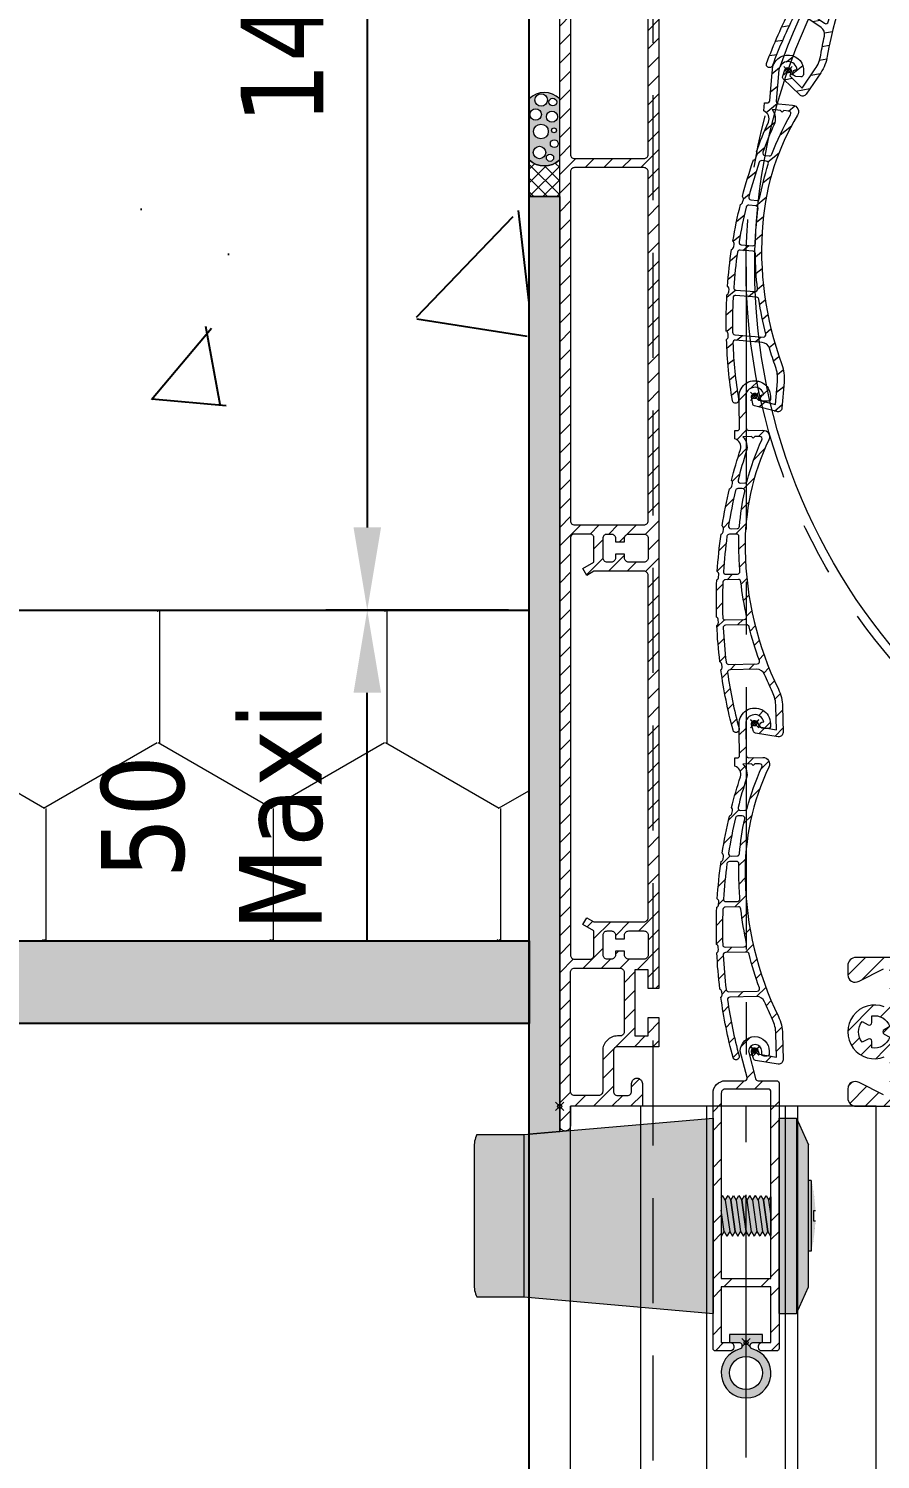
# Model space of a CAD drawing. Header units: millimetres. Extents: x -20000 to 230000, y -17405 to 24510.
# Drawn here: x 54924.4 to 55027.5, y -12858.4 to -12685.4 of the extents above; entities that cross this region are included whole.
import ezdxf

# ---------------------------------------------------------------- set-up
doc = ezdxf.new("R2010")
doc.units = ezdxf.units.MM
doc.header["$PDMODE"] = 35
doc.header["$PDSIZE"] = 0.5
doc.linetypes.add('AXES', pattern=[50.8, 31.75, -6.35, 6.35, -6.35])
doc.linetypes.add('CACHE', pattern=[9.525, 6.35, -3.175])
doc.layers.get('0').update_dxf_attribs({"lineweight": 13})
doc.layers.get('Defpoints').update_dxf_attribs({"true_color": 0xc2a584})
doc.layers.add('0 - Invisible', color=43, linetype='Continuous', lineweight=0, plot=False)
for name, color, linetype, lineweight in [('1 - Acier', 160, 'Continuous', 13), ('1 - Aluminium', 150, 'Continuous', 13), ('1 - Axe', 1, 'AXES', 0), ('1 - BETON', 251, 'Continuous', 25), ('1 - Béton', 251, 'Continuous', 25), ('1 - Cotation', 32, 'Continuous', 13), ('1 - INTERROMPU', 253, 'CACHE', 13), ('1 - Isolant', 132, 'Continuous', 13), ('1 - Joint', 7, 'Continuous', 13), ('1 - PVC', 7, 'Continuous', 13), ('1 - Silicone', 40, 'Continuous', 13)]:
    doc.layers.add(name, color=color, linetype=linetype, lineweight=lineweight)
doc.layers.add('1 - Cache', color=7, linetype='Continuous', lineweight=0, true_color=0xffffff)
doc.styles.add('Texte Poralu', font='tahomabd.ttf')
doc.dimstyles.new('30 - 1000', dxfattribs={"dimtxt": 10, "dimasz": 10, "dimexe": 5, "dimexo": 2.5, "dimgap": 5, "dimtad": 1, "dimdec": 1, "dimtxsty": 'Texte Poralu', "dimcen": 5, "dimazin": 0, "dimtfac": 1, "dimtdec": 1, "dimtmove": 0, "dimatfit": 3, "dimfxl": 1, "dimarcsym": 0})

# ---------------------------------------------------------------- blocks, each defined once
blk = doc.blocks.new('*U516')
at = {"layer": '1 - Isolant'}
h = blk.add_hatch(dxfattribs=at)
h.set_pattern_fill('HONEY', color=256, scale=5, style=0)
h.set_pattern_definition([(0, (87, -30), (23.8125, 13.7482), [15.875, -31.75]), (120, (87, -30), (-23.8125, 13.7482), [15.875, -31.75]), (60, (87, -30), (5e-08, 27.4963), [-31.75, 15.875])])
h.paths.add_polyline_path([(-40, 0), (-40, -165), (-8, -165), (0, -165), (0, 0)])
blk.add_lwpolyline([(-40, 0), (-40, -165), (-8, -165), (-8, -165), (0, -165), (0, 0)], dxfattribs=at)
blk = doc.blocks.new('*U582')
at = {"layer": '1 - BETON'}
h = blk.add_hatch(dxfattribs=at)
h.set_pattern_fill('CONCRETE', color=256, scale=15, style=0, pattern_type=2)
h.set_pattern_definition([(50, (205, -60), (107.589, -9.413), [11.25, -123.75]), (355, (205, -60), (-20.813, 112.829), [9, -99]), (100.451, (213.97, -60.78), (86.776, 103.416), [9.561, -105.171]), (46.184, (205, -30), (160.086, -24.828), [16.875, -185.625]), (96.636, (218.34, -32.07), (140.2, 146.118), [14.34, -157.757]), (351.184, (205, -30), (140.2, 146.12), [13.5, -148.5]), (21, (220, -37.5), (89.536, -60.393), [11.25, -123.75]), (326, (220, -37.5), (36.497, 108.773), [9, -99]), (71.451, (227.46, -42.53), (126.033, 48.38), [9.561, -105.171]), (37.5, (205, -60), (1.824, 49.934), [0, -97.8, 0, -100.5, 0, -99.375]), (7.5, (205, -60), (39.4604, 59.162), [0, -57.3, 0, -95.55, 0, -37.875]), (327.5, (171.55, -60), (80.0734, -3.3832), [0, -37.5, 0, -117, 0, -155.25]), (317.5, (156.55, -60), (87.478, 15.016), [0, -48.75, 0, -77.7, 0, -110.25])])
h.paths.add_polyline_path([(-180, 350), (-180, 0), (-15, 0), (-15, 140), (0, 140), (0, 250), (400, 250), (300, 350)])
blk.add_lwpolyline([(-180, 350), (-180, 0), (-15, 0), (-15, 140), (0, 140), (0, 250), (400, 250)], dxfattribs=at)
blk = doc.blocks.new('*D644')
at = {"layer": '1 - Cotation', "color": 0, "lineweight": -2, "transparency": 16777216}
for p, q in [((54982.5, -12615.67), (54960.42, -12615.67)), ((54965.42, -12625.67), (54965.42, -12745.67)), ((54982.5, -12755.67), (54960.42, -12755.67))]:
    blk.add_line(p, q, dxfattribs=at)
at = {"layer": '1 - Cotation', "color": 0, "transparency": 16777216}
for points in [[(54963.76, -12625.67), (54967.09, -12625.67), (54965.42, -12615.67)], [(54963.76, -12745.67), (54967.09, -12745.67), (54965.42, -12755.67)]]:
    blk.add_solid(points, dxfattribs=at)
at = {"layer": 'Defpoints', "color": 0, "transparency": 16777216}
for p in [(54985, -12615.67), (54965.42, -12755.67), (54985, -12755.67)]:
    blk.add_point(p, dxfattribs=at)
at = {"layer": '1 - Cotation', "color": 0, "transparency": 16777216, "insert": (54955.22, -12685.67), "char_height": 10, "attachment_point": 5, "rotation": 90, "style": 'Texte Poralu'}
blk.add_mtext('140', dxfattribs=at)
blk = doc.blocks.new('*D645')
at = {"layer": 'Defpoints', "color": 0, "lineweight": -2, "transparency": 16777216}
for p, q in [((55002.5, -12505.67), (55223.82, -12505.67)), ((55218.82, -12795.67), (55218.82, -12515.67)), ((55030.5, -12805.67), (55223.82, -12805.67))]:
    blk.add_line(p, q, dxfattribs=at)
at = {"layer": 'Defpoints', "color": 0, "transparency": 16777216}
for p in [(55000, -12505.67), (55218.82, -12505.67), (55028, -12805.67)]:
    blk.add_point(p, dxfattribs=at)
for points in [[(55217.15, -12515.67), (55220.49, -12515.67), (55218.82, -12505.67)], [(55217.15, -12795.67), (55220.49, -12795.67), (55218.82, -12805.67)]]:
    blk.add_solid(points, dxfattribs=at)
at = {"layer": 'Defpoints', "color": 0, "transparency": 16777216, "insert": (55208.61, -12655.67), "char_height": 10, "attachment_point": 5, "rotation": 90, "style": 'Texte Poralu'}
blk.add_mtext('300', dxfattribs=at)
blk = doc.blocks.new('*U517')
at = {"layer": '1 - BETON'}
h = blk.add_hatch(dxfattribs=at)
h.set_pattern_fill('AR-SAND', color=256, scale=0.1)
h.set_pattern_definition([(37.5, (-190, -105), (-0.160003, 4.89413), [0, -3.8608, 0, -4.318, 0, -4.1275]), (7.5, (-190, -105), (4.49523, 7.16825), [0, -2.0828, 0, -3.4798, 0, -1.3335]), (327.5, (-193.124, -105), (7.909924, 0.01437), [0, -1.27, 0, -4.572, 0, -5.969]), (317.5, (-193.124, -105), (7.63556, 2.2293), [0, -0.635, 0, -2.9972, 0, -3.429])])
h.paths.add_polyline_path([(-390, 10), (-390, 0), (0, 0), (0, -305), (10, -305), (10, 10)])
blk.add_lwpolyline([(-390, 0), (0, 0), (0, -305), (10, -305), (10, 10), (-390, 10)], dxfattribs=at)
blk = doc.blocks.new('*D646')
at = {"layer": '1 - Cotation', "color": 0, "lineweight": -2, "transparency": 16777216}
for p, q in [((54982.5, -12755.67), (54960.42, -12755.67)), ((54965.42, -12795.67), (54965.42, -12765.67)), ((54982.5, -12805.67), (54960.42, -12805.67))]:
    blk.add_line(p, q, dxfattribs=at)
at = {"layer": '1 - Cotation', "color": 0, "transparency": 16777216}
for points in [[(54963.76, -12765.67), (54967.09, -12765.67), (54965.42, -12755.67)], [(54963.76, -12795.67), (54967.09, -12795.67), (54965.42, -12805.67)]]:
    blk.add_solid(points, dxfattribs=at)
at = {"layer": 'Defpoints', "color": 0, "transparency": 16777216}
for p in [(54965.42, -12755.67), (54985, -12755.67), (54985, -12805.67)]:
    blk.add_point(p, dxfattribs=at)
at = {"layer": '1 - Cotation', "color": 0, "transparency": 16777216, "insert": (54946.66, -12780.67), "char_height": 10, "attachment_point": 5, "rotation": 90, "style": 'Texte Poralu'}
blk.add_mtext('50\\PMaxi', dxfattribs=at)
blk = doc.blocks.new('*U322')
at = {"layer": '1 - Silicone'}
h = blk.add_hatch(dxfattribs=at)
h.set_pattern_fill('ANSI37', color=256, scale=0.37, style=0)
h.set_pattern_definition([(45, (-3546.3827, -4016.8175), (-0.8306737, 0.8306737), []), (135, (-3546.3827, -4016.8175), (-0.8306737, -0.8306737), [])])
h.paths.add_polyline_path([(4.44, 3.7), (0, 3.7), (0, 0), (4.44, 0, -0.4)])
h = blk.add_hatch(color=256, dxfattribs=at)
edge = h.paths.add_edge_path(flags=16)
edge.add_arc((11.43, 0.83), 0.464, -180, 0, ccw=False)
edge.add_arc((11.43, 0.83), 0.464, 0, 180, ccw=False)
edge = h.paths.add_edge_path(flags=16)
edge.add_arc((11.68, 2.24), 0.753, 0, 180, ccw=False)
edge.add_arc((11.68, 2.24), 0.753, -180, 0, ccw=False)
edge = h.paths.add_edge_path(flags=16)
edge.add_arc((9.94, 2.91), 0.695, 0, 180, ccw=False)
edge.add_arc((9.94, 2.91), 0.695, -180, 0, ccw=False)
edge = h.paths.add_edge_path(flags=16)
edge.add_arc((9.67, 0.94), 0.677, -180, 0, ccw=False)
edge.add_arc((9.67, 0.94), 0.677, 0, 180, ccw=False)
edge = h.paths.add_edge_path(flags=16)
edge.add_arc((8.01, 0.69), 0.29, -180, 0, ccw=False)
edge.add_arc((8.01, 0.69), 0.29, 0, 180, ccw=False)
edge = h.paths.add_edge_path(flags=16)
edge.add_arc((7.87, 2.27), 0.889, 0, 180, ccw=False)
edge.add_arc((7.87, 2.27), 0.889, -180, 0, ccw=False)
edge = h.paths.add_edge_path(flags=16)
edge.add_arc((6.4, 0.65), 0.483, -180, 0, ccw=False)
edge.add_arc((6.4, 0.65), 0.483, 0, 180, ccw=False)
edge = h.paths.add_edge_path(flags=16)
edge.add_arc((5.33, 2.44), 0.757, 0, 180, ccw=False)
edge.add_arc((5.33, 2.44), 0.757, -180, 0, ccw=False)
edge = h.paths.add_edge_path(flags=16)
edge.add_arc((4.7, 1.17), 0.444, -180, 0, ccw=False)
edge.add_arc((4.7, 1.17), 0.444, 0, 180, ccw=False)
edge = h.paths.add_edge_path()
edge.add_line((11.84, 3.7), (4.44, 3.7))
edge.add_arc((6.38, 1.85), 2.68, 136.3972, 223.6028)
edge.add_line((4.44, 0), (11.84, 0))
edge.add_arc((9.9, 1.85), 2.68, 316.3972, 403.6028)
for points in [[(4.44, 3.7), (0, 3.7), (0, 0), (4.44, 0, -0.4), (4.44, 3.7)], [(11.84, 3.7), (4.44, 3.7, 0.4), (4.44, 0), (11.84, 0, 0.4), (11.84, 3.7)], [(9.24, 2.91, -1), (10.63, 2.91, -1), (9.24, 2.91, -1)], [(4.58, 2.44, -1), (6.09, 2.44, -1), (4.58, 2.44, -1)], [(6.98, 2.27, -1), (8.76, 2.27, -1), (6.98, 2.27, -1)], [(10.93, 2.24, -1), (12.43, 2.24, -1), (10.93, 2.24, -1)], [(5.14, 1.17, -1), (4.26, 1.17, -1), (5.14, 1.17, -1)], [(6.88, 0.65, -1), (5.92, 0.65, -1), (6.88, 0.65, -1)], [(8.3, 0.69, -1), (7.72, 0.69, -1), (8.3, 0.69, -1)], [(10.34, 0.94, -1), (8.99, 0.94, -1), (10.34, 0.94, -1)], [(11.89, 0.83, -1), (10.96, 0.83, -1), (11.89, 0.83, -1)]]:
    blk.add_lwpolyline(points, format="xyb", close=True, dxfattribs=at)
blk = doc.blocks.new('*U821')
at = {"layer": '1 - Joint', "linetype": 'ByBlock'}
h = blk.add_hatch(color=256, dxfattribs=at)
h.paths.add_polyline_path([(0.8, 0), (2, 0), (2, 1), (-2, 1), (-2, 0), (-0.8, 0, -0.414214), (-0.5, -0.3), (-0.5, -0.46, -0.344183), (-0.73, -0.76, 8.126953), (0.73, -0.76, -0.344183), (0.5, -0.46), (0.5, -0.3, -0.414214)])
h.paths.add_polyline_path([(2, -3.67, -1), (-2, -3.67, -1)], flags=16)
blk.add_lwpolyline([(2, 1), (-2, 1), (-2, 0), (-0.8, 0, -0.414214), (-0.5, -0.3), (-0.5, -0.46, -0.344183), (-0.73, -0.76, 8.126953), (0.73, -0.76, -0.344183), (0.5, -0.46), (0.5, -0.3, -0.414214), (0.8, 0), (2, 0)], format="xyb", close=True, dxfattribs=at)
blk.add_circle((0, -3.67), 2, dxfattribs=at)
blk = doc.blocks.new('Rehau - VR MB 190 - Caisson face dessous')
at = {"layer": '1 - PVC'}
h = blk.add_hatch(dxfattribs=at)
h.set_pattern_fill('ANSI31', color=256, scale=0.5, style=0)
edge = h.paths.add_edge_path()
edge.add_line((136.55, -9), (-2.25, -9))
edge.add_ellipse((-2.25, -8), major_axis=(0.707, 0.707), ratio=1, start_angle=135, end_angle=225, ccw=False)
edge.add_line((-3.25, -8), (-3.25, -6.9))
edge.add_ellipse((-2.35, -6.9), major_axis=(0.636, 0.636), ratio=1, start_angle=13.8213, end_angle=135, ccw=False)
edge.add_line((-1.88, -6.13), (1.09, -7.63))
edge.add_ellipse((1.35, -7.2), major_axis=(-0.354, 0.354), ratio=1, start_angle=103.8213, end_angle=225)
edge.add_line((1.85, -7.2), (1.85, -3.5))
edge.add_ellipse((1.35, -3.5), major_axis=(-0.354, 0.354), ratio=1, start_angle=225, end_angle=336.1002)
edge.add_ellipse((0, 0), major_axis=(2.3, 2.3), ratio=1, start_angle=23.8998, end_angle=246.1002, ccw=False)
edge.add_ellipse((1.35, 3.5), major_axis=(-0.354, 0.354), ratio=1, start_angle=113.8998, end_angle=225)
edge.add_line((1.85, 3.5), (1.85, 7.2))
edge.add_ellipse((1.35, 7.2), major_axis=(-0.354, 0.354), ratio=1, start_angle=225, end_angle=346.1787)
edge.add_line((1.09, 7.63), (-1.88, 6.13))
edge.add_ellipse((-2.35, 6.9), major_axis=(0.636, 0.636), ratio=1, start_angle=135, end_angle=256.1787, ccw=False)
edge.add_line((-3.25, 6.9), (-3.25, 8))
edge.add_ellipse((-2.25, 8), major_axis=(-0.707, 0.707), ratio=1, start_angle=-45, end_angle=45, ccw=False)
edge.add_line((-2.25, 9), (4.65, 9))
edge.add_line((4.65, 9), (4.45, 7.7))
edge.add_line((4.45, 7.7), (3.65, 7.7))
edge.add_ellipse((3.65, 7.2), major_axis=(-0.354, 0.354), ratio=1, start_angle=-45, end_angle=45)
edge.add_line((3.15, 7.2), (3.15, 1))
edge.add_ellipse((3.65, 1), major_axis=(0.354, 0.354), ratio=1, start_angle=135, end_angle=225)
edge.add_line((3.65, 0.5), (64.85, 0.5))
edge.add_line((64.85, 0.5), (64.85, 7.7))
edge.add_line((64.85, 7.7), (64.65, 9))
edge.add_line((64.65, 9), (136.55, 9))
edge.add_ellipse((136.55, 8.5), major_axis=(0.354, 0.354), ratio=1, start_angle=300, end_angle=405, ccw=False)
edge.add_line((137.03, 8.37), (136.44, 6.16))
edge.add_ellipse((136.64, 6.11), major_axis=(-0.141, 0.141), ratio=1, start_angle=30, end_angle=115)
edge.add_line((136.57, 5.93), (148.45, 1.6))
edge.add_line((148.45, 1.6), (148.98, 3.4))
edge.add_ellipse((149.45, 3.25), major_axis=(-0.354, 0.354), ratio=1, start_angle=-45, end_angle=27.4308, ccw=False)
edge.add_line((149.45, 3.75), (151.85, 3.75))
edge.add_ellipse((151.85, 0), major_axis=(2.65, 2.65), ratio=1, start_angle=225, end_angle=405, ccw=False)
edge.add_line((151.85, -3.75), (149.45, -3.75))
edge.add_ellipse((149.45, -3.25), major_axis=(-0.354, 0.354), ratio=1, start_angle=62.5692, end_angle=135, ccw=False)
edge.add_line((148.98, -3.4), (148.45, -1.6))
edge.add_line((148.45, -1.6), (136.57, -5.93))
edge.add_ellipse((136.64, -6.11), major_axis=(0.141, 0.141), ratio=1, start_angle=65, end_angle=150)
edge.add_line((136.44, -6.16), (137.03, -8.37))
edge.add_ellipse((136.55, -8.5), major_axis=(-0.354, 0.354), ratio=1, start_angle=135, end_angle=240, ccw=False)
edge = h.paths.add_edge_path(flags=16)
edge.add_ellipse((86.25, -7.2), major_axis=(-0.354, 0.354), ratio=1, start_angle=135, end_angle=225)
edge.add_line((86.75, -7.2), (86.75, -1.3))
edge.add_ellipse((86.25, -1.3), major_axis=(0.354, 0.354), ratio=1, start_angle=315, end_angle=405)
edge.add_line((86.25, -0.8), (3.65, -0.8))
edge.add_ellipse((3.65, -1.3), major_axis=(-0.354, 0.354), ratio=1, start_angle=-45, end_angle=45)
edge.add_line((3.15, -1.3), (3.15, -7.2))
edge.add_ellipse((3.65, -7.2), major_axis=(0.354, 0.354), ratio=1, start_angle=135, end_angle=225)
edge.add_line((3.65, -7.7), (86.25, -7.7))
edge = h.paths.add_edge_path(flags=16)
edge.add_line((66.65, 0.3), (86.25, 0.3))
edge.add_ellipse((86.25, 0.8), major_axis=(-0.354, 0.354), ratio=1, start_angle=135, end_angle=225)
edge.add_line((86.75, 0.8), (86.75, 7.2))
edge.add_ellipse((86.25, 7.2), major_axis=(0.354, 0.354), ratio=1, start_angle=315, end_angle=405)
edge.add_line((86.25, 7.7), (66.65, 7.7))
edge.add_ellipse((66.65, 7.2), major_axis=(0.354, 0.354), ratio=1, start_angle=45, end_angle=135)
edge.add_line((66.15, 7.2), (66.15, 0.8))
edge.add_ellipse((66.65, 0.8), major_axis=(0.354, 0.354), ratio=1, start_angle=135, end_angle=225)
edge = h.paths.add_edge_path(flags=16)
edge.add_ellipse((88.35, -7.2), major_axis=(0.354, 0.354), ratio=1, start_angle=135, end_angle=225)
edge.add_line((88.35, -7.7), (91.55, -7.7))
edge.add_ellipse((91.55, -7.2), major_axis=(-0.354, 0.354), ratio=1, start_angle=135, end_angle=225)
edge.add_line((92.05, -7.2), (92.05, 7.2))
edge.add_ellipse((91.55, 7.2), major_axis=(0.354, 0.354), ratio=1, start_angle=315, end_angle=405)
edge.add_line((91.55, 7.7), (88.35, 7.7))
edge.add_ellipse((88.35, 7.2), major_axis=(-0.354, 0.354), ratio=1, start_angle=-45, end_angle=45)
edge.add_line((87.85, 7.2), (87.85, -7.2))
edge = h.paths.add_edge_path(flags=16)
edge.add_ellipse((93.65, -7.2), major_axis=(0.354, 0.354), ratio=1, start_angle=135, end_angle=225)
edge.add_line((93.65, -7.7), (96.05, -7.7))
edge.add_ellipse((96.05, -7.2), major_axis=(-0.354, 0.354), ratio=1, start_angle=135, end_angle=225)
edge.add_line((96.55, -7.2), (96.55, -2.35))
edge.add_ellipse((96.05, -2.35), major_axis=(0.354, 0.354), ratio=1, start_angle=315, end_angle=405)
edge.add_line((96.05, -1.85), (95.6, -1.85))
edge.add_line((95.6, -1.85), (95.6, -0.75))
edge.add_line((95.6, -0.75), (96.05, -0.75))
edge.add_ellipse((96.05, -0.25), major_axis=(-0.354, 0.354), ratio=1, start_angle=135, end_angle=225)
edge.add_line((96.55, -0.25), (96.55, 0.25))
edge.add_ellipse((96.05, 0.25), major_axis=(0.354, 0.354), ratio=1, start_angle=315, end_angle=405)
edge.add_line((96.05, 0.75), (95.6, 0.75))
edge.add_line((95.6, 0.75), (95.6, 1.85))
edge.add_line((95.6, 1.85), (96.05, 1.85))
edge.add_ellipse((96.05, 2.35), major_axis=(-0.354, 0.354), ratio=1, start_angle=135, end_angle=225)
edge.add_line((96.55, 2.35), (96.55, 7.2))
edge.add_ellipse((96.05, 7.2), major_axis=(0.354, 0.354), ratio=1, start_angle=315, end_angle=405)
edge.add_line((96.05, 7.7), (93.65, 7.7))
edge.add_ellipse((93.65, 7.2), major_axis=(-0.354, 0.354), ratio=1, start_angle=-45, end_angle=45)
edge.add_line((93.15, 7.2), (93.15, 2.35))
edge.add_ellipse((93.65, 2.35), major_axis=(-0.354, 0.354), ratio=1, start_angle=45, end_angle=135)
edge.add_line((93.65, 1.85), (94.1, 1.85))
edge.add_line((94.1, 1.85), (94.1, 0.75))
edge.add_line((94.1, 0.75), (93.65, 0.75))
edge.add_ellipse((93.65, 0.25), major_axis=(-0.354, 0.354), ratio=1, start_angle=-45, end_angle=45)
edge.add_line((93.15, 0.25), (93.15, -0.25))
edge.add_ellipse((93.65, -0.25), major_axis=(0.354, 0.354), ratio=1, start_angle=135, end_angle=225)
edge.add_line((93.65, -0.75), (94.1, -0.75))
edge.add_line((94.1, -0.75), (94.1, -1.85))
edge.add_line((94.1, -1.85), (93.65, -1.85))
edge.add_ellipse((93.65, -2.35), major_axis=(-0.354, 0.354), ratio=1, start_angle=-45, end_angle=45)
edge.add_line((93.15, -2.35), (93.15, -7.2))
edge = h.paths.add_edge_path(flags=16)
edge.add_ellipse((98.15, -7.2), major_axis=(0.354, 0.354), ratio=1, start_angle=135, end_angle=225)
edge.add_line((98.15, -7.7), (135.51, -7.7))
edge.add_line((135.51, -7.7), (135.17, -6.43))
edge.add_ellipse((136.64, -6.11), major_axis=(1.06, 1.06), ratio=1, start_angle=67.654, end_angle=147.346, ccw=False)
edge.add_line((136.06, -4.73), (148.2, -0.19))
edge.add_ellipse((148.13, 0), major_axis=(-0.141, 0.141), ratio=1, start_angle=155, end_angle=295)
edge.add_line((148.2, 0.19), (136.06, 4.73))
edge.add_ellipse((136.64, 6.11), major_axis=(-1.06, 1.06), ratio=1, start_angle=32.654, end_angle=112.346, ccw=False)
edge.add_line((135.17, 6.43), (135.51, 7.7))
edge.add_line((135.51, 7.7), (98.15, 7.7))
edge.add_ellipse((98.15, 7.2), major_axis=(-0.354, 0.354), ratio=1, start_angle=-45, end_angle=45)
edge.add_line((97.65, 7.2), (97.65, -7.2))
edge = h.paths.add_edge_path(flags=16)
edge.add_line((1.84, -0.66), (1.15, -0.26))
edge.add_ellipse((1.3, 0), major_axis=(0.212, 0.212), ratio=1, start_angle=75, end_angle=195, ccw=False)
edge.add_line((1.15, 0.26), (1.84, 0.66))
edge.add_ellipse((0, 0), major_axis=(1.38, 1.38), ratio=1, start_angle=334.6601, end_angle=415.3399)
edge.add_line((-0.35, 1.92), (-0.35, 1.13))
edge.add_ellipse((-0.65, 1.13), major_axis=(-0.212, 0.212), ratio=1, start_angle=105, end_angle=225, ccw=False)
edge.add_line((-0.8, 0.87), (-1.49, 1.26))
edge.add_ellipse((0, 0), major_axis=(-1.38, 1.38), ratio=1, start_angle=4.6601, end_angle=85.3399)
edge.add_line((-1.49, -1.26), (-0.8, -0.87))
edge.add_ellipse((-0.65, -1.13), major_axis=(-0.212, 0.212), ratio=1, start_angle=225, end_angle=345, ccw=False)
edge.add_line((-0.35, -1.13), (-0.35, -1.92))
edge.add_ellipse((0, 0), major_axis=(-1.38, 1.38), ratio=1, start_angle=124.6601, end_angle=205.3399)
edge = h.paths.add_edge_path(flags=16)
edge.add_line((149.92, -1.52), (151.05, -0.87))
edge.add_ellipse((151.2, -1.13), major_axis=(-0.212, 0.212), ratio=1, start_angle=225, end_angle=345, ccw=False)
edge.add_line((151.5, -1.13), (151.5, -2.43))
edge.add_ellipse((151.85, 0), major_axis=(1.73, 1.73), ratio=1, start_angle=216.7982, end_angle=293.2018)
edge.add_line((154.12, -0.91), (153, -0.26))
edge.add_ellipse((153.15, 0), major_axis=(0.212, 0.212), ratio=1, start_angle=75, end_angle=195, ccw=False)
edge.add_line((153, 0.26), (154.12, 0.91))
edge.add_ellipse((151.85, 0), major_axis=(-1.73, 1.73), ratio=1, start_angle=246.7982, end_angle=323.2018)
edge.add_line((151.5, 2.43), (151.5, 1.13))
edge.add_ellipse((151.2, 1.13), major_axis=(0.212, 0.212), ratio=1, start_angle=195, end_angle=315, ccw=False)
edge.add_line((151.05, 0.87), (149.92, 1.52))
edge.add_ellipse((151.85, 0), major_axis=(-1.73, 1.73), ratio=1, start_angle=6.7982, end_angle=83.2018)
for points in [[(4.65, 9), (-2.25, 9, 0.414214), (-3.25, 8), (-3.25, 6.9, 0.584228), (-1.88, 6.13), (1.09, 7.63, -0.584228)], [(1.17, 3.03, 1.457738), (1.17, -3.03, -0.526684)], [(1.09, -7.63), (-1.88, -6.13, 0.584228), (-3.25, -6.9), (-3.25, -8, 0.414214), (-2.25, -9), (136.55, -9, 0.493145)]]:
    blk.add_lwpolyline(points, format="xyb", dxfattribs=at)
blk.add_lwpolyline([(-0.35, 1.13), (-0.35, 1.92, -0.367333), (1.84, 0.66), (1.15, 0.26, 0.57735), (1.15, -0.26), (1.84, -0.66, -0.367333), (-0.35, -1.92), (-0.35, -1.13, 0.57735), (-0.8, -0.87), (-1.49, -1.26, -0.367333), (-1.49, 1.26), (-0.8, 0.87, 0.57735)], format="xyb", close=True, dxfattribs=at)
blk = doc.blocks.new('Rehau - VR MB 190 - Caisson face extérieure')
at = {"layer": '1 - PVC'}
h = blk.add_hatch(dxfattribs=at)
h.set_pattern_fill('ANSI31', color=256, scale=0.5, style=0)
h.set_pattern_definition([(45, (-94390.9857, -324034.8793), (-1.122532015, 1.122532015), [])])
h.paths.add_polyline_path([(0, -2.35), (0, 172), (3.8, 172), (3.8, 175.3), (2.5, 175.3), (1.8, 176), (1.8, 186.7, -0.414214), (3.3, 188.2), (11.5, 188.2, -0.414214), (12, 187.7), (12, 171), (14, 171), (15.53, 176.7), (14.4, 176.7, -0.414214), (14.2, 176.9, -0.131652), (14.23, 177), (14.66, 177.75, -0.267949), (15.1, 178), (16.57, 178, -0.493145), (17.05, 177.37), (15.1, 170.07, -0.339454), (14.61, 169.7), (12, 169.7), (12, 14.25), (10.7, 14.25), (10.7, 16.5), (9.1, 16.5), (9.1, 8.5), (10.7, 8.5), (10.7, 10.75), (12, 10.75), (12, 7.2), (7, 7.2, 0.414214), (6.5, 6.7), (6.5, 1.8, 0.414214), (7, 1.3), (8.2, 1.3, 0.414214), (8.7, 1.8), (8.7, 2.75, -0.414214), (9.35, 3.4, -0.414214), (10, 2.75), (10, 0), (1.3, 0), (1.3, -2.35, -0.414214), (0.65, -3, -0.414214)])
h.paths.add_polyline_path([(1.3, 113, -0.414214), (1.8, 113.5), (10.2, 113.5, -0.414214), (10.7, 113), (10.7, 70.8, -0.414214), (10.2, 70.3), (1.8, 70.3, -0.414214), (1.3, 70.8)], flags=16)
h.paths.add_polyline_path([(1.8, 69.2), (3.65, 69.2, -0.414214), (4.15, 68.7), (4.15, 65.8), (2.8, 65.02), (3.28, 64.2), (4.15, 64.7), (10.2, 64.7, -0.414214), (10.7, 64.2), (10.7, 22.8, -0.414214), (10.2, 22.3), (4.15, 22.3), (3.28, 22.8), (2.8, 21.98), (4.15, 21.2), (4.15, 18.3, -0.414214), (3.65, 17.8), (1.8, 17.8, -0.414214), (1.3, 18.3), (1.3, 20.7), (1.3, 22.8), (1.3, 64.2), (1.3, 66.3), (1.3, 68.7, -0.414214)], flags=16)
h.paths.add_polyline_path([(1.3, 115.1), (1.3, 157.4), (1.3, 159.5), (1.3, 161.9, -0.414214), (1.8, 162.4), (3.65, 162.4, -0.414214), (4.15, 161.9), (4.15, 159), (2.8, 158.22), (3.28, 157.4), (4.15, 157.9), (10.2, 157.9, -0.414214), (10.7, 157.4), (10.7, 115.1, -0.414214), (10.2, 114.6), (1.8, 114.6, -0.414214)], flags=16)
h.paths.add_polyline_path([(5.75, 69.2), (6.25, 69.2, -0.414214), (6.75, 68.7), (6.75, 68.25), (7.85, 68.25), (7.85, 68.7, -0.414214), (8.35, 69.2), (10.2, 69.2, -0.414214), (10.7, 68.7), (10.7, 66.3, -0.414214), (10.2, 65.8), (8.35, 65.8, -0.414214), (7.85, 66.3), (7.85, 66.75), (6.75, 66.75), (6.75, 66.3, -0.414214), (6.25, 65.8), (5.75, 65.8, -0.414214), (5.25, 66.3), (5.25, 68.25), (5.25, 68.7, -0.414214)], flags=16)
h.paths.add_polyline_path([(5.25, 159.5), (5.25, 161.45), (5.25, 161.9, -0.414214), (5.75, 162.4), (6.25, 162.4, -0.414214), (6.75, 161.9), (6.75, 161.45), (7.85, 161.45), (7.85, 161.9, -0.414214), (8.35, 162.4), (10.2, 162.4, -0.414214), (10.7, 161.9), (10.7, 159.5, -0.414214), (10.2, 159), (8.35, 159, -0.414214), (7.85, 159.5), (7.85, 159.95), (6.75, 159.95), (6.75, 159.5, -0.414214), (6.25, 159), (5.75, 159, -0.414214)], flags=16)
h.paths.add_polyline_path([(5.75, 21.2), (6.25, 21.2, -0.414214), (6.75, 20.7), (6.75, 20.25), (7.85, 20.25), (7.85, 20.7, -0.414214), (8.35, 21.2), (10.2, 21.2, -0.414214), (10.7, 20.7), (10.7, 18.3, -0.414214), (10.2, 17.8), (8.35, 17.8, -0.414214), (7.85, 18.3), (7.85, 18.75), (6.75, 18.75), (6.75, 18.3, -0.414214), (6.25, 17.8), (5.75, 17.8, -0.414214), (5.25, 18.3), (5.25, 20.7, -0.414214)], flags=16)
h.paths.add_polyline_path([(1.8, 163.5, -0.414214), (1.3, 164), (1.3, 170.2, -0.414214), (1.8, 170.7), (3.6, 170.7, 0.414214), (5.1, 172.2), (5.1, 175.1, 0.414214), (3.6, 176.6), (3.1, 176.6), (3.1, 186.9), (10.7, 186.9), (10.7, 164, -0.414214), (10.2, 163.5)], flags=16)
h.paths.add_polyline_path([(1.8, 16.7), (7.3, 16.7, -0.414214), (7.8, 16.2), (7.8, 9, -0.414214), (7.3, 8.5), (7, 8.5, 0.414214), (5.2, 6.7), (5.2, 1.8, -0.414214), (4.7, 1.3), (1.8, 1.3, -0.414214), (1.3, 1.8), (1.3, 16.2, -0.414214)], flags=16)
for points in [[(0.65, -3, -0.414214), (0, -2.35), (0, 172), (3.8, 172), (3.8, 175.3), (2.5, 175.3), (1.8, 176), (1.8, 186.7, -0.414214), (3.3, 188.2), (11.5, 188.2, -0.414214), (12, 187.7), (12, 171), (14, 171), (15.53, 176.7), (14.4, 176.7, -0.414214), (14.2, 176.9, -0.131652), (14.23, 177), (14.66, 177.75, -0.267949), (15.1, 178), (16.57, 178, -0.493145), (17.05, 177.37), (15.1, 170.07, -0.339454), (14.61, 169.7), (12, 169.7), (12, 14.25), (10.7, 14.25), (10.7, 16.5), (9.1, 16.5), (9.1, 8.5), (10.7, 8.5), (10.7, 10.75), (12, 10.75), (12, 7.2), (7, 7.2, 0.414214), (6.5, 6.7), (6.5, 1.8, 0.414214), (7, 1.3), (8.2, 1.3, 0.414214), (8.7, 1.8), (8.7, 2.75, -0.414214), (9.35, 3.4, -0.414214), (10, 2.75), (10, 0), (1.3, 0), (1.3, -2.35, -0.414214)], [(3.6, 170.7, 0.414214), (5.1, 172.2), (5.1, 175.1, 0.414214), (3.6, 176.6), (3.1, 176.6), (3.1, 186.9), (10.7, 186.9), (10.7, 164, -0.414214), (10.2, 163.5), (1.8, 163.5, -0.414214), (1.3, 164), (1.3, 170.2, -0.414214), (1.8, 170.7)], [(1.3, 159.5), (1.3, 157.4), (1.3, 115.1, 0.414214), (1.8, 114.6), (10.2, 114.6, 0.414214), (10.7, 115.1), (10.7, 157.4, 0.414214), (10.2, 157.9), (4.15, 157.9), (3.28, 157.4), (2.8, 158.22), (4.15, 159), (4.15, 161.9, 0.414214), (3.65, 162.4), (1.8, 162.4, 0.414214), (1.3, 161.9)], [(5.25, 159.5), (5.25, 161.45), (5.25, 161.9, -0.414214), (5.75, 162.4), (6.25, 162.4, -0.414214), (6.75, 161.9), (6.75, 161.45), (7.85, 161.45), (7.85, 161.9, -0.414214), (8.35, 162.4), (10.2, 162.4, -0.414214), (10.7, 161.9), (10.7, 159.5, -0.414214), (10.2, 159), (8.35, 159, -0.414214), (7.85, 159.5), (7.85, 159.95), (6.75, 159.95), (6.75, 159.5, -0.414214), (6.25, 159), (5.75, 159, -0.414214)], [(10.2, 70.3, 0.414214), (10.7, 70.8), (10.7, 113, 0.414214), (10.2, 113.5), (1.8, 113.5, 0.414214), (1.3, 113), (1.3, 70.8, 0.414214), (1.8, 70.3)], [(1.3, 18.3, 0.414214), (1.8, 17.8), (3.65, 17.8, 0.414214), (4.15, 18.3), (4.15, 21.2), (2.8, 21.98), (3.28, 22.8), (4.15, 22.3), (10.2, 22.3, 0.414214), (10.7, 22.8), (10.7, 64.2, 0.414214), (10.2, 64.7), (4.15, 64.7), (3.28, 64.2), (2.8, 65.02), (4.15, 65.8), (4.15, 68.7, 0.414214), (3.65, 69.2), (1.8, 69.2, 0.414214), (1.3, 68.7), (1.3, 66.3), (1.3, 64.2), (1.3, 22.8), (1.3, 20.7)], [(6.25, 65.8), (5.75, 65.8, -0.414214), (5.25, 66.3), (5.25, 68.25), (5.25, 68.7, -0.414214), (5.75, 69.2), (6.25, 69.2, -0.414214), (6.75, 68.7), (6.75, 68.25), (7.85, 68.25), (7.85, 68.7, -0.414214), (8.35, 69.2), (10.2, 69.2, -0.414214), (10.7, 68.7), (10.7, 66.3, -0.414214), (10.2, 65.8), (8.35, 65.8, -0.414214), (7.85, 66.3), (7.85, 66.75), (6.75, 66.75), (6.75, 66.3, -0.414214)], [(6.25, 17.8), (5.75, 17.8, -0.414214), (5.25, 18.3), (5.25, 20.7, -0.414214), (5.75, 21.2), (6.25, 21.2, -0.414214), (6.75, 20.7), (6.75, 20.25), (7.85, 20.25), (7.85, 20.7, -0.414214), (8.35, 21.2), (10.2, 21.2, -0.414214), (10.7, 20.7), (10.7, 18.3, -0.414214), (10.2, 17.8), (8.35, 17.8, -0.414214), (7.85, 18.3), (7.85, 18.75), (6.75, 18.75), (6.75, 18.3, -0.414214)], [(7, 8.5, 0.414214), (5.2, 6.7), (5.2, 1.8, -0.414214), (4.7, 1.3), (1.8, 1.3, -0.414214), (1.3, 1.8), (1.3, 16.2, -0.414214), (1.8, 16.7), (7.3, 16.7, -0.414214), (7.8, 16.2), (7.8, 9, -0.414214), (7.3, 8.5)]]:
    blk.add_lwpolyline(points, format="xyb", close=True, dxfattribs=at)
blk = doc.blocks.new('Rehau - Lame finale Aluminium')
at = {"layer": '1 - Aluminium', "linetype": 'ByBlock'}
h = blk.add_hatch(dxfattribs=at)
h.set_pattern_fill('ANSI32', color=256, scale=0.5, style=0)
h.set_pattern_definition([(45, (-94148.554, -324121.8983), (-3.367596045, 3.367596045), []), (45, (-94146.309, -324121.8983), (-3.367596045, 3.367596045), [])])
h.paths.add_polyline_path([(2.9, -3.88, 0.414214), (2.6, -3.58), (0.37, -3.58, -0.365338), (0.04, -3.3), (-0.8, 0, -1), (0.8, 0), (0.8, -0.31, 0.414214), (1.1, -0.61), (1.4, -0.61, 0.414214), (1.7, -0.31), (1.7, 0, 1), (-1.8, 0), (-0.98, -3.19, -0.464839), (-1.3, -3.58), (-3.6, -3.58, 0.414214), (-5.1, -5.08), (-5.1, -35.95, 0.414214), (-4.8, -36.25), (-3, -36.25, 0.414214), (-2.6, -35.85), (-2.6, -35.65, 0.414214), (-3, -35.25), (-4.1, -35.25), (-4.1, -28.49), (1.9, -28.49), (1.9, -35.25), (0.8, -35.25, 0.414214), (0.4, -35.65), (0.4, -35.85, 0.414214), (0.8, -36.25), (2.6, -36.25, 0.414214), (2.9, -35.95)])
h.paths.add_polyline_path([(-4.1, -5.08, -0.414214), (-3.6, -4.58), (1.57, -4.58, -0.414214), (1.9, -4.91), (1.9, -27.49), (-4.1, -27.49)], flags=16)
at = {"layer": '0 - Invisible'}
for p in [(0, 0), (-1.1, -35.25)]:
    blk.add_point(p, dxfattribs=at)
at = {"layer": '1 - Aluminium', "linetype": 'ByBlock'}
for points in [[(-3.6, -3.58), (-1.3, -3.58, 0.464839), (-0.98, -3.19), (-1.8, 0, -1), (1.7, 0), (1.7, -0.31, -0.414214), (1.4, -0.61), (1.1, -0.61, -0.414214), (0.8, -0.31), (0.8, 0, 1), (-0.8, 0), (0.04, -3.3, 0.365338), (0.37, -3.58), (2.6, -3.58, -0.414214), (2.9, -3.88), (2.9, -35.95, -0.414214), (2.6, -36.25), (0.8, -36.25, -0.414214), (0.4, -35.85), (0.4, -35.65, -0.414214), (0.8, -35.25), (1.9, -35.25), (1.9, -28.49), (-4.1, -28.49), (-4.1, -35.25), (-3, -35.25, -0.414214), (-2.6, -35.65), (-2.6, -35.85, -0.414214), (-3, -36.25), (-4.8, -36.25, -0.414214), (-5.1, -35.95), (-5.1, -5.08, -0.414214)], [(-4.1, -27.49), (1.9, -27.49), (1.9, -4.91, 0.414214), (1.57, -4.58), (-3.6, -4.58, 0.414214), (-4.1, -5.08)]]:
    blk.add_lwpolyline(points, format="xyb", close=True, dxfattribs=at)
blk = doc.blocks.new('Rehau - Butée conique de tablier')
at = {"layer": '1 - Cache'}
h = blk.add_hatch(color=256, dxfattribs=at)
h.paths.add_polyline_path([(-30.89, 9.81), (-36.58, 9.81, 0.121436), (-36.89, 8.21), (-36.89, -8.55, 0.096027), (-36.58, -9.81), (-30.89, -9.81)])
h.paths.add_polyline_path([(-8, -11.8), (-8, 11.8), (-30.89, 9.81), (-30.89, -9.81)])
h = blk.add_hatch(color=256, dxfattribs=at)
h.paths.add_polyline_path([(2.11, 11.8), (0, 11.8), (0, -11.8), (2.11, -11.8)])
h.paths.add_polyline_path([(2.11, -11.8), (3.54, -8.58), (3.54, 8.58), (2.11, 11.8)])
h = blk.add_hatch(color=256, dxfattribs=at)
h.paths.add_polyline_path([(3.89, 4.26), (3.54, 4.26), (3.54, -4.26), (3.89, -4.26)])
h.paths.add_polyline_path([(3.89, -4.26, 0.050155), (4.38, -0.61), (4.16, -0.61), (4.16, 0.61), (4.38, 0.61, 0.050155), (3.89, 4.26)])
h = blk.add_hatch(color=256, dxfattribs=at)
h.paths.add_polyline_path([(-7, 0.66), (-7, -2.4), (-6.97, -2.45), (-6.64, -1.88)])
h.paths.add_polyline_path([(-6.51, 1.88), (-6.84, 2.45), (-7, 2.17), (-7, 0.66), (-6.64, -1.88), (-6.31, -2.45), (-5.98, -1.88)])
h.paths.add_polyline_path([(-5.85, 1.88), (-6.18, 2.45), (-6.51, 1.88), (-5.98, -1.88), (-5.65, -2.45), (-5.32, -1.88)])
h.paths.add_polyline_path([(-5.19, 1.88), (-5.52, 2.45), (-5.85, 1.88), (-5.32, -1.88), (-4.99, -2.45), (-4.66, -1.88)])
h.paths.add_polyline_path([(-4.53, 1.88), (-4.86, 2.45), (-5.19, 1.88), (-4.66, -1.88), (-4.33, -2.45), (-4, -1.88)])
h.paths.add_polyline_path([(-3.87, 1.88), (-4.2, 2.45), (-4.53, 1.88), (-4, -1.88), (-3.67, -2.45), (-3.34, -1.88)])
h.paths.add_polyline_path([(-3.21, 1.88), (-3.54, 2.45), (-3.87, 1.88), (-3.34, -1.88), (-3.01, -2.45), (-2.68, -1.88)])
h.paths.add_polyline_path([(-2.55, 1.88), (-2.88, 2.45), (-3.21, 1.88), (-2.68, -1.88), (-2.35, -2.45), (-2.02, -1.88)])
h.paths.add_polyline_path([(-1.89, 1.88), (-2.22, 2.45), (-2.55, 1.88), (-2.02, -1.88), (-1.69, -2.45), (-1.36, -1.88)])
h.paths.add_polyline_path([(-1, 0.23), (-1.23, 1.88), (-1.56, 2.45), (-1.89, 1.88), (-1.36, -1.88), (-1.03, -2.45), (-1, -2.39)])
h.paths.add_polyline_path([(-1, 2.28), (-1.23, 1.88), (-1, 0.23)], flags=17)
at = {"layer": '0 - Invisible'}
for p, q in [((-7, 2.17), (-7, -2.4)), ((-1, 2.28), (-1, -2.39))]:
    blk.add_line(p, q, dxfattribs=at)
at = {"layer": '1 - Acier', "linetype": 'ByBlock', "const_width": 0.00122}
for points in [[(4.38, 0.61, 0.050155), (3.89, 4.26)], [(3.89, -4.26, 0.050155), (4.38, -0.61)]]:
    blk.add_lwpolyline(points, format="xyb", dxfattribs=at)
at = {"layer": '1 - Acier', "linetype": 'ByBlock'}
for points in [[(3.89, 4.26, 0), (3.54, 4.26, 0)], [(3.89, 4.26, 0), (3.89, -4.26, 0)], [(-7, 2.17, 0), (-6.84, 2.45, 0)], [(-6.51, 1.88, 0), (-6.84, 2.45, 0)], [(-6.51, 1.88, 0), (-6.18, 2.45, 0)], [(-6.51, 1.88, 0), (-5.98, -1.88, 0)], [(-6.18, 2.45, 0), (-5.85, 1.88, 0)], [(-5.85, 1.88, 0), (-5.52, 2.45, 0)], [(-5.85, 1.88, 0), (-5.52, 2.45, 0)], [(-5.32, -1.88, 0), (-5.85, 1.88, 0)], [(-5.32, -1.88, 0), (-5.85, 1.88, 0)], [(-5.85, 1.88, 0), (-5.32, -1.88, 0)], [(-5.85, 1.88, 0), (-5.32, -1.88, 0)], [(-5.32, -1.88, 0), (-5.85, 1.88, 0)], [(-5.32, -1.88, 0), (-5.85, 1.88, 0)], [(-5.32, -1.88, 0), (-5.85, 1.88, 0)], [(-5.52, 2.45, 0), (-5.19, 1.88, 0)], [(-5.19, 1.88, 0), (-4.86, 2.45, 0)], [(-5.19, 1.88, 0), (-4.66, -1.88, 0)], [(-4.86, 2.45, 0), (-4.53, 1.88, 0)], [(-4.53, 1.88, 0), (-4.2, 2.45, 0)], [(-4.53, 1.88, 0), (-4.2, 2.45, 0)], [(-4, -1.88, 0), (-4.53, 1.88, 0)], [(-4, -1.88, 0), (-4.53, 1.88, 0)], [(-4, -1.88, 0), (-4.53, 1.88, 0)], [(-4, -1.88, 0), (-4.53, 1.88, 0)], [(-4, -1.88, 0), (-4.53, 1.88, 0)], [(-4.53, 1.88, 0), (-4, -1.88, 0)], [(-4.53, 1.88, 0), (-4, -1.88, 0)], [(-4.2, 2.45, 0), (-3.87, 1.88, 0)], [(-3.87, 1.88, 0), (-3.54, 2.45, 0)], [(-3.34, -1.88, 0), (-3.87, 1.88, 0)], [(-3.21, 1.88, 0), (-3.54, 2.45, 0)], [(-3.21, 1.88, 0), (-2.88, 2.45, 0)], [(-3.21, 1.88, 0), (-2.68, -1.88, 0)], [(-2.55, 1.88, 0), (-2.88, 2.45, 0)], [(-2.55, 1.88, 0), (-2.22, 2.45, 0)], [(-2.55, 1.88, 0), (-2.02, -1.88, 0)], [(-2.22, 2.45, 0), (-1.89, 1.88, 0)], [(-1.89, 1.88, 0), (-1.56, 2.45, 0)], [(-1.89, 1.88, 0), (-1.56, 2.45, 0)], [(-1.36, -1.88, 0), (-1.89, 1.88, 0)], [(-1.36, -1.88, 0), (-1.89, 1.88, 0)], [(-1.36, -1.88, 0), (-1.89, 1.88, 0)], [(-1.89, 1.88, 0), (-1.36, -1.88, 0)], [(-1.36, -1.88, 0), (-1.89, 1.88, 0)], [(-1.36, -1.88, 0), (-1.89, 1.88, 0)], [(-1.89, 1.88, 0), (-1.36, -1.88, 0)], [(-1.56, 2.45, 0), (-1.23, 1.88, 0)], [(-1.23, 1.88, 0), (-1, 2.28, 0)], [(-1, 0.23, 0), (-1.23, 1.88, 0)], [(-6.64, -1.88, 0), (-7, 0.66, 0)], [(4.16, 0.61, 0), (4.16, -0.61, 0)], [(4.38, 0.61, 0), (4.16, 0.61, 0)], [(4.16, -0.61, 0), (4.38, -0.61, 0)], [(-7, -2.4, 0), (-6.97, -2.45, 0)], [(-6.97, -2.45, 0), (-6.64, -1.88, 0)], [(-6.64, -1.88, 0), (-6.31, -2.45, 0)], [(-5.98, -1.88, 0), (-6.31, -2.45, 0)], [(-5.98, -1.88, 0), (-5.65, -2.45, 0)], [(-5.65, -2.45, 0), (-5.32, -1.88, 0)], [(-5.32, -1.88, 0), (-4.99, -2.45, 0)], [(-4.99, -2.45, 0), (-4.66, -1.88, 0)], [(-4.66, -1.88, 0), (-4.33, -2.45, 0)], [(-4.33, -2.45, 0), (-4, -1.88, 0)], [(-4, -1.88, 0), (-3.67, -2.45, 0)], [(-3.67, -2.45, 0), (-3.34, -1.88, 0)], [(-3.34, -1.88, 0), (-3.01, -2.45, 0)], [(-2.68, -1.88, 0), (-3.01, -2.45, 0)], [(-2.68, -1.88, 0), (-2.35, -2.45, 0)], [(-2.02, -1.88, 0), (-2.35, -2.45, 0)], [(-2.02, -1.88, 0), (-1.69, -2.45, 0)], [(-1.69, -2.45, 0), (-1.36, -1.88, 0)], [(-1.36, -1.88, 0), (-1.03, -2.45, 0)], [(-1.03, -2.45, 0), (-1, -2.39, 0)], [(3.89, -4.26, 0), (3.54, -4.26, 0)]]:
    blk.add_polyline3d(points, dxfattribs=at)
at = {"layer": '1 - PVC', "linetype": 'ByBlock'}
for p, q in [((-30.89, 9.81), (-8, 11.8)), ((-8, 11.8), (-8, -11.8)), ((0, -11.8), (0, 11.8)), ((0, 11.8), (2.11, 11.8)), ((2.11, 11.8), (3.54, 8.58)), ((2.11, 11.8), (2.11, -11.8)), ((-36.58, 9.81), (-30.89, 9.81)), ((-30.89, 9.81), (-30.89, -9.81)), ((-36.89, 8.21), (-36.89, -8.55)), ((3.54, -8.58), (3.54, 8.58)), ((2.11, -11.8), (3.54, -8.58)), ((-36.58, -9.81), (-30.89, -9.81)), ((-30.89, -9.81), (-8, -11.8)), ((0, -11.8), (2.11, -11.8))]:
    blk.add_line(p, q, dxfattribs=at)
for centre, start, end in [((-33.49, 8.38), 155.182, 182.8775), ((-33.49, -8.38), 177.1225, 204.818)]:
    blk.add_arc(centre, 3.41, start, end, dxfattribs=at)
blk = doc.blocks.new('Rehau - Lame PVC 37mm')
at = {"layer": '1 - PVC', "linetype": 'ByBlock'}
h = blk.add_hatch(dxfattribs=at)
h.set_pattern_fill('ANSI31', color=256, scale=0.5, angle=0.1266, style=0)
h.set_pattern_definition([(45.12660643, (-93264.7601, -324254.6907), (-1.1250097306, 1.120048819), [])])
h.paths.add_polyline_path([(1.71, -5.21, 0.551198), (0.97, -4.08), (-0.73, -4.11, -0.414214), (-1.03, -3.82), (-1.1, -0.02, -0.91252), (1.08, 0.22), (1, 0.22, 1), (1.01, -0.58), (1.61, -0.57, 0.414214), (1.91, -0.27), (1.9, 0.03, 1), (-1.9, -0.03), (-1.88, -0.88), (-1.83, -3.83, -0.414214), (-2.13, -4.14), (-2.43, -4.14), (-2.41, -5.14, -0.425767), (-1.73, -6.41, 0.01621), (-2.81, -10.15, -0.267178), (-2.7, -10.53), (-2.78, -10.87, -0.267178), (-3.05, -11.16, 0.019181), (-3.94, -15.67, -0.267178), (-3.79, -16.04), (-3.84, -16.36, -0.267178), (-4.08, -16.67, 0.018887), (-4.53, -21.18, -0.267178), (-4.36, -21.54), (-4.37, -21.85, -0.267178), (-4.59, -22.18, 0.018763), (-4.62, -26.69, -0.267178), (-4.41, -27.02), (-4.4, -27.33, -0.267178), (-4.59, -27.69, 0.018379), (-4.22, -32.08, -0.267178), (-3.98, -32.4), (-3.94, -32.71, -0.267178), (-4.09, -33.08, 0.031015), (-2.63, -40.37, 1), (-1.9, -40.17, -0.0292), (-3.29, -33.4, -0.451652), (-3, -33.06), (0.24, -33, -0.307343), (1.18, -33.62, 0.014352), (2.14, -35.75, -0.109303), (2.56, -37.51), (2.61, -40.3), (0.53, -39.97), (0.38, -39.48, 1), (-0.38, -39.7), (-0.15, -40.5, 0.291473), (0.09, -40.71), (2.84, -41.15, 0.466308), (3.42, -40.65), (3.36, -37.5, 0.109303), (2.86, -35.4, -0.109303), (-1.17, -18.59, -0.115584)])
h.paths.add_polyline_path([(-0.92, -10.25, -0.335884), (-1.2, -10.47), (-1.73, -10.48, -0.49576), (-2.02, -10.11, -0.015215), (-1.02, -6.65, 0.280188), (-1.44, -4.88), (-0.41, -4.86), (-0.21, -5.05), (-0.01, -4.85), (0.59, -4.84, -0.552075), (0.86, -5.27, 0.043108)], flags=16)
h.paths.add_polyline_path([(-1.22, -11.49, 0.034724), (-1.84, -15.71, -0.386888), (-2.13, -15.99), (-2.87, -16, -0.466301), (-3.17, -15.66, -0.01844), (-2.33, -11.37, -0.343232), (-2.05, -11.14), (-1.51, -11.13, -0.484234)], flags=16)
h.paths.add_polyline_path([(-1.91, -16.95, 0.013455), (-1.92, -18.61, 0.015723), (-1.8, -21.17, -0.432755), (-2.09, -21.49), (-3.48, -21.51, -0.437968), (-3.78, -21.2, -0.018153), (-3.36, -16.92, -0.370073), (-3.07, -16.66), (-2.21, -16.64, -0.430065)], flags=16)
h.paths.add_polyline_path([(-1.98, -22.14, -0.387105), (-1.68, -22.41, 0.026178), (-0.98, -26.61, -0.473507), (-1.27, -26.98), (-3.57, -27.02, -0.410419), (-3.87, -26.73, -0.018034), (-3.85, -22.45, -0.396991), (-3.56, -22.17)], flags=16)
h.paths.add_polyline_path([(-0.99, -27.62, -0.348545), (-0.69, -27.85, 0.026331), (0.57, -31.95, -0.515974), (0.3, -32.35), (-3.15, -32.41, -0.383851), (-3.46, -32.15, -0.017648), (-3.82, -27.98, -0.424261), (-3.53, -27.67)], flags=16)
at = {"layer": '0 - Invisible'}
for p in [(0, 0), (0, -39.59)]:
    blk.add_point(p, dxfattribs=at)
at = {"layer": '1 - PVC', "linetype": 'ByBlock'}
for points in [[(-3.29, -33.4, 0.0292), (-1.9, -40.17, -1), (-2.63, -40.37, -0.031015), (-4.09, -33.08, 0.267178), (-3.94, -32.71), (-3.98, -32.4, 0.267178), (-4.22, -32.08, -0.018379), (-4.59, -27.69, 0.267178), (-4.4, -27.33), (-4.41, -27.02, 0.267178), (-4.62, -26.69, -0.018763), (-4.59, -22.18, 0.267178), (-4.37, -21.85), (-4.36, -21.54, 0.267178), (-4.53, -21.18, -0.018887), (-4.08, -16.67, 0.267178), (-3.84, -16.36), (-3.79, -16.04, 0.267178), (-3.94, -15.67, -0.019181), (-3.05, -11.16, 0.267178), (-2.78, -10.87), (-2.7, -10.53, 0.267178), (-2.81, -10.15, -0.01621), (-1.73, -6.41, 0.425767), (-2.41, -5.14), (-2.43, -4.14), (-2.13, -4.14, 0.414214), (-1.83, -3.83), (-1.88, -0.88), (-1.9, -0.03, -1), (1.9, 0.03), (1.91, -0.27, -0.414214), (1.61, -0.57), (1.01, -0.58, -1), (1, 0.22), (1.08, 0.22, 0.91252), (-1.1, -0.02), (-1.03, -3.82, 0.414214), (-0.73, -4.11), (0.97, -4.08, -0.561428), (1.7, -5.24, 0.115373), (-1.17, -18.59, 0.109303), (2.86, -35.4, -0.109303), (3.36, -37.5), (3.42, -40.65, -0.466308), (2.84, -41.15), (0.09, -40.71, -0.291473), (-0.15, -40.5), (-0.38, -39.7, -1), (0.38, -39.48), (0.53, -39.97), (2.61, -40.3), (2.56, -37.51, 0.109303), (2.14, -35.75, -0.014352), (1.18, -33.62, 0.307343), (0.24, -33), (-3, -33.06, 0.451652), (-3.29, -33.4)], [(-2.02, -10.11, 0.49576), (-1.73, -10.48), (-1.2, -10.47, 0.335884), (-0.92, -10.25, -0.043108), (0.86, -5.27, 0.552075), (0.59, -4.84), (-0.01, -4.85), (-0.21, -5.05), (-0.41, -4.86), (-1.44, -4.88, -0.280188), (-1.02, -6.65, 0.015215), (-2.02, -10.11)], [(-3.17, -15.66, 0.466301), (-2.87, -16), (-2.13, -15.99, 0.386888), (-1.84, -15.71, -0.034724), (-1.22, -11.49, 0.484234), (-1.51, -11.13), (-2.05, -11.14, 0.343232), (-2.33, -11.37, 0.01844), (-3.17, -15.66)], [(-3.36, -16.92, 0.018153), (-3.78, -21.2, 0.437968), (-3.48, -21.51), (-2.09, -21.49, 0.432755), (-1.8, -21.17, -0.015723), (-1.92, -18.61, -0.013455), (-1.91, -16.95, 0.430065), (-2.21, -16.64), (-3.07, -16.66, 0.370073), (-3.36, -16.92)], [(-3.85, -22.45, 0.018034), (-3.87, -26.73, 0.410419), (-3.57, -27.02), (-1.27, -26.98, 0.473507), (-0.98, -26.61, -0.026178), (-1.68, -22.41, 0.387105), (-1.98, -22.14), (-3.56, -22.17, 0.396991), (-3.85, -22.45)], [(-3.46, -32.15, 0.383851), (-3.15, -32.41), (0.3, -32.35, 0.515974), (0.57, -31.95, -0.026331), (-0.69, -27.85, 0.348545), (-0.99, -27.62), (-3.53, -27.67, 0.424261), (-3.82, -27.98, 0.017648), (-3.46, -32.15)]]:
    blk.add_lwpolyline(points, format="xyb", dxfattribs=at)
blk = doc.blocks.new('*U403')
at = {"layer": '0 - Invisible'}
blk.add_circle((94.2, 101.5), 71.9, dxfattribs=at)
blk.add_point((-1.3, 0), dxfattribs=at)
at = {"layer": '1 - Axe'}
blk.add_line((21.25, 101.5), (21.25, 0), dxfattribs=at)
blk.add_circle((94.2, 101.5), 72.95, dxfattribs=at)
for name, p in [('Rehau - VR MB 190 - Caisson face extérieure', (-1.3, 0)), ('Rehau - Lame PVC 37mm', (22.3, 85.84)), ('Rehau - Lame PVC 37mm', (22.3, 46.26)), ('Rehau - VR MB 190 - Caisson face dessous', (36.8, 9)), ('Rehau - Lame finale Aluminium', (22.35, 6.67)), ('Rehau - Butée conique de tablier', (25.25, -13.24)), ('*U821', (21.25, -28.58))]:
    blk.add_blockref(name, p)
for p, rotation in [((49.17, 157.55), 324.7572521125871), ((26.32, 125.22), 354.1623947767997)]:
    blk.add_blockref('Rehau - Lame PVC 37mm', p, dxfattribs=dict(rotation=rotation))
blk = doc.blocks.new('*U580')
at = {"layer": '1 - Silicone'}
blk.add_hatch(color=256, dxfattribs=at).paths.add_polyline_path([(0, -63.38), (3.7, -63.06), (3.7, 50), (0, 50)])
at = {"layer": '0 - Invisible'}
for p, q in [((0, 50), (3.7, 50)), ((3.7, -63.06), (0, -63.38))]:
    blk.add_line(p, q, dxfattribs=at)
blk.add_lwpolyline([(0, -63.38), (3.7, -63.06), (3.7, 50), (0, 50)], close=True, dxfattribs=at)
at = {"layer": '1 - Axe'}
blk.add_line((26.25, -458.05), (26.25, -60), dxfattribs=at)
at = {"layer": '1 - Béton'}
blk.add_line((0, -63.38), (0, 50), dxfattribs=at)
at = {"layer": '1 - Joint'}
for p, q in [((21.5, -458.05), (21.5, -60)), ((31, -458.05), (31, -60))]:
    blk.add_line(p, q, dxfattribs=at)
at = {"layer": '1 - PVC'}
for p, q in [((3.7, 50), (3.7, -63.06)), ((5, -458.05), (5, -60)), ((42, -60), (5, -60)), ((13.5, -458.05), (13.5, -60)), ((32.5, -458.05), (32.5, -60)), ((42, -458.05), (42, -60))]:
    blk.add_line(p, q, dxfattribs=at)
blk.add_blockref('*U403', (5, -60))
at = {"rotation": 90}
blk.add_blockref('*U322', (3.7, 50), dxfattribs=at)

msp = doc.modelspace()

# ---------------------------------------------------------------- linework, layer by layer
at = {"layer": '1 - BETON'}
msp.add_lwpolyline([(55025, -13906.27), (54985, -13906.27), (54985, -12755.67)], dxfattribs=at)
at = {"layer": '1 - INTERROMPU', "ltscale": 2}
msp.add_line((55000, -13906.27), (55000, -12615.67), dxfattribs=at)

# ---------------------------------------------------------------- block references
at = {"xscale": -1, "rotation": 90.0000000000005}
msp.add_blockref('*U517', (54680, -12795.67), dxfattribs=at)
for name, p in [('*U582', (55000, -12755.67)), ('*U580', (54985, -12755.67))]:
    msp.add_blockref(name, p)
at = {"rotation": 90}
msp.add_blockref('*U516', (54820, -12755.67), dxfattribs=at)

# ---------------------------------------------------------------- dimensions: what is measured, and where the dimension line sits
at = {"layer": '1 - Cotation'}
dim = msp.add_linear_dim(base=(54965.42, -12755.67), p1=(54985, -12615.67), p2=(54985, -12755.67), angle=90, dimstyle='30 - 1000', dxfattribs=at)
dim.commit()
dim.dimension.update_dxf_attribs({"geometry": '*D644', "text_midpoint": (54955.22, -12685.67)})
dim = msp.add_linear_dim(base=(54965.42, -12755.67), p1=(54985, -12805.67), p2=(54985, -12755.67), angle=90, text='<>\\PMaxi', dimstyle='30 - 1000', dxfattribs=at)
dim.commit()
dim.dimension.update_dxf_attribs({"geometry": '*D646', "text_midpoint": (54946.66, -12780.67)})
at = {"layer": 'Defpoints'}
dim = msp.add_linear_dim(base=(55218.82, -12505.67), p1=(55028, -12805.67), p2=(55000, -12505.67), angle=90, dimstyle='30 - 1000', dxfattribs=at)
dim.commit()
dim.dimension.update_dxf_attribs({"geometry": '*D645', "text_midpoint": (55208.61, -12655.67)})

doc.saveas('drawing.dxf')
